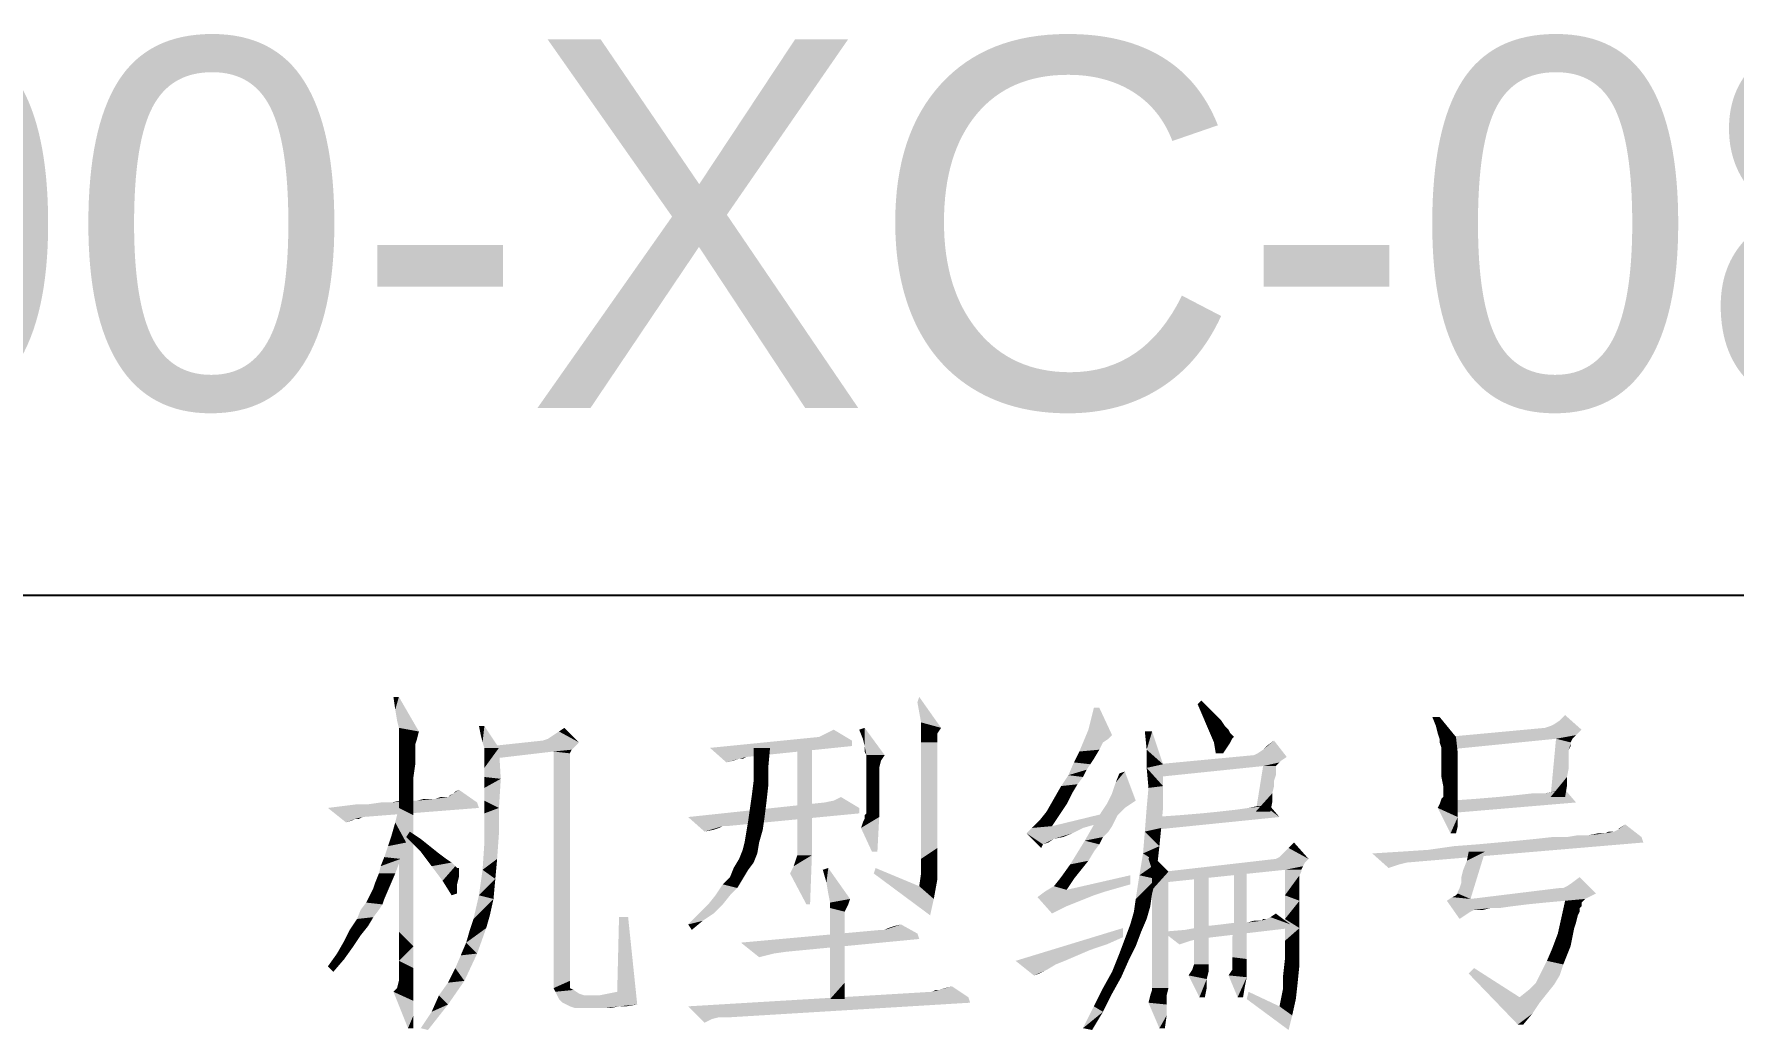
# Model space of a CAD drawing. Header units: millimetres. Extents: x 336 to 634, y 189 to 399.
# Drawn here: x 604.75 to 618.58, y 218.64 to 226.74 of the extents above; entities that cross this region are included whole.
import ezdxf

# ---------------------------------------------------------------- set-up
doc = ezdxf.new("R2010")
doc.units = ezdxf.units.MM

msp = doc.modelspace()

# ---------------------------------------------------------------- linework, layer by layer
at = {"color": 7, "linetype": 'Continuous'}
msp.add_line((448.54993, 222.17685), (628.54993, 222.17685), dxfattribs=at)
for points in [[(607.71721, 221.3485), (607.68758, 221.2448), (607.67277, 221.3485)], [(607.7024, 221.15591), (607.68758, 221.2448), (607.71721, 221.3485)], [(607.71721, 221.09665), (607.7024, 221.15591), (607.71721, 221.3485)], [(607.71721, 221.09665), (607.71721, 221.3485), (607.88017, 221.06702)], [(611.96906, 221.14109), (611.93943, 221.30406), (611.95425, 221.3485)], [(611.96906, 221.14109), (611.95425, 221.3485), (612.13203, 221.09665)], [(613.42091, 221.25961), (613.33203, 221.08183), (613.37647, 221.25961)], [(613.33203, 221.08183), (613.42091, 221.25961), (613.52462, 221.03739)], [(614.22091, 221.28924), (614.25054, 221.31887), (614.3098, 221.25961)], [(614.3098, 221.25961), (614.26536, 221.18554), (614.22091, 221.28924)], [(614.3098, 221.25961), (614.36906, 221.20035), (614.26536, 221.18554)], [(607.88017, 221.06702), (607.71721, 221.0522), (607.71721, 221.09665)], [(608.41351, 221.11146), (608.38388, 221.03739), (608.36906, 221.11146)], [(608.39869, 220.97813), (608.38388, 221.03739), (608.41351, 221.11146)], [(608.41351, 220.93368), (608.39869, 220.97813), (608.41351, 221.11146)], [(608.41351, 220.93368), (608.41351, 221.11146), (608.53203, 220.93368)], [(609.02091, 221.06702), (609.06536, 221.09665), (609.18388, 220.97813)], [(611.13943, 221.02257), (611.19869, 221.0522), (611.25795, 221.08183)], [(611.13943, 221.02257), (611.25795, 221.08183), (611.4061, 220.99295)], [(611.49499, 221.00776), (611.46536, 221.08183), (611.5098, 221.09665)], [(611.5098, 220.9485), (611.49499, 221.00776), (611.5098, 221.09665)], [(611.52462, 220.87443), (611.5098, 220.9485), (611.5098, 221.09665)], [(611.52462, 220.87443), (611.5098, 221.09665), (611.67277, 220.87443)], [(612.13203, 221.09665), (611.96906, 220.97813), (611.96906, 221.14109)], [(612.13203, 221.09665), (612.1024, 221.0522), (611.96906, 220.97813)], [(613.52462, 221.03739), (613.25795, 220.90406), (613.33203, 221.08183)], [(614.26536, 221.18554), (614.36906, 221.20035), (614.41351, 221.15591)], [(614.41351, 221.15591), (614.3098, 221.08183), (614.26536, 221.18554)], [(614.41351, 221.15591), (614.44314, 221.11146), (614.3098, 221.08183)], [(614.3098, 221.08183), (614.44314, 221.11146), (614.47277, 221.08183)], [(614.47277, 221.08183), (614.35425, 220.97813), (614.3098, 221.08183)], [(614.47277, 221.08183), (614.48758, 221.0522), (614.35425, 220.97813)], [(616.19128, 221.18554), (616.16165, 221.11146), (616.13203, 221.18554)], [(616.17647, 221.0522), (616.16165, 221.11146), (616.19128, 221.18554)], [(616.17647, 221.0522), (616.19128, 221.18554), (616.32462, 221.02258)], [(617.34684, 221.08183), (616.25054, 221.02258), (617.05054, 221.09665)], [(617.34684, 221.08183), (617.3024, 221.03739), (616.25054, 221.02258)], [(617.34684, 221.08183), (617.05054, 221.09665), (617.09499, 221.11146)], [(617.34684, 221.08183), (617.09499, 221.11146), (617.12462, 221.12628)], [(617.34684, 221.08183), (617.12462, 221.12628), (617.16906, 221.15591)], [(617.16906, 221.15591), (617.21351, 221.20035), (617.34684, 221.08183)], [(607.71721, 221.02257), (607.71721, 221.0522), (607.88017, 221.06702)], [(607.71721, 221.02257), (607.88017, 221.06702), (607.86536, 221.00776)], [(607.86536, 221.00776), (607.71721, 220.96331), (607.71721, 221.02257)], [(607.71721, 220.96331), (607.86536, 221.00776), (607.85054, 220.96331)], [(607.85054, 220.96331), (607.85054, 220.9485), (607.71721, 220.87443)], [(607.85054, 220.96331), (607.71721, 220.87443), (607.71721, 220.96331)], [(607.85054, 220.9485), (607.85054, 220.88924), (607.71721, 220.87443)], [(609.18388, 220.97813), (608.47277, 220.9485), (608.88758, 220.99295)], [(608.47277, 220.9485), (609.18388, 220.97813), (609.15425, 220.9485)], [(609.15425, 220.9485), (608.97647, 220.90406), (608.47277, 220.8448)], [(609.15425, 220.9485), (608.47277, 220.8448), (608.47277, 220.9485)], [(609.18388, 220.97813), (608.88758, 220.99295), (608.93203, 221.00776)], [(609.18388, 220.97813), (608.93203, 221.00776), (608.97647, 221.03739)], [(609.18388, 220.97813), (608.97647, 221.03739), (609.02091, 221.06702)], [(609.15425, 220.9485), (609.12462, 220.91887), (608.97647, 220.90406)], [(611.4061, 220.99295), (610.25054, 220.93369), (611.13943, 221.02257)], [(611.4061, 220.99295), (611.4061, 220.9485), (610.25054, 220.93369)], [(610.25054, 220.93369), (611.4061, 220.9485), (610.54684, 220.85961)], [(611.08017, 220.96331), (610.96165, 220.77072), (610.96165, 220.96331)], [(610.96165, 220.60776), (610.96165, 220.77072), (611.08017, 220.96331)], [(610.96165, 220.45961), (610.96165, 220.60776), (611.08017, 220.96331)], [(610.96165, 220.34109), (610.96165, 220.45961), (611.08017, 220.96331)], [(610.96165, 220.23739), (610.96165, 220.34109), (611.08017, 220.96331)], [(610.96165, 220.16331), (610.96165, 220.23739), (611.08017, 220.96331)], [(610.96165, 220.11887), (610.96165, 220.16331), (611.08017, 220.96331)], [(610.96165, 220.08924), (610.96165, 220.11887), (611.08017, 220.96331)], [(610.96165, 220.05961), (610.96165, 220.08924), (611.08017, 220.96331)], [(610.96165, 220.05961), (611.08017, 220.96331), (611.08017, 220.05961)], [(611.52462, 220.87443), (611.5098, 220.90406), (611.5098, 220.9485)], [(612.1024, 221.0522), (612.1024, 220.99295), (611.96906, 220.97813)], [(611.96906, 220.97813), (612.1024, 220.99295), (612.1024, 220.97813)], [(612.1024, 220.97813), (612.1024, 220.96331), (611.96906, 220.02998)], [(612.1024, 220.97813), (611.96906, 220.02998), (611.96906, 220.97813)], [(612.1024, 220.96331), (612.1024, 220.93369), (611.96906, 220.02998)], [(613.52462, 221.03739), (613.49499, 221.00776), (613.25795, 220.90406)], [(613.49499, 221.00776), (613.45054, 220.97813), (613.25795, 220.90406)], [(613.45054, 220.97813), (613.42091, 220.91887), (613.25795, 220.90406)], [(613.85054, 221.06702), (613.8061, 220.91887), (613.79128, 221.06702)], [(613.8061, 220.91887), (613.85054, 221.06702), (613.93943, 220.80035)], [(614.48758, 221.0522), (614.5024, 221.03739), (614.35425, 220.97813)], [(614.5024, 221.03739), (614.51721, 221.02257), (614.35425, 220.97813)], [(614.51721, 221.02257), (614.5024, 221.00776), (614.35425, 220.97813)], [(614.35425, 220.97813), (614.5024, 221.00776), (614.48758, 220.97813)], [(614.48758, 220.97813), (614.36906, 220.88924), (614.35425, 220.97813)], [(614.48758, 220.97813), (614.45795, 220.93369), (614.36906, 220.88924)], [(614.75425, 220.91887), (614.78388, 220.9485), (614.84314, 220.99295)], [(614.75425, 220.91887), (614.84314, 220.99295), (614.94684, 220.85961)], [(616.32462, 221.02258), (616.19128, 221.00776), (616.17647, 221.0522)], [(616.19128, 220.99295), (616.19128, 221.00776), (616.32462, 221.02258)], [(616.19128, 220.97813), (616.19128, 220.99295), (616.32462, 221.02258)], [(616.2061, 220.93369), (616.19128, 220.97813), (616.32462, 221.02258)], [(616.2061, 220.93369), (616.32462, 221.02258), (616.33943, 220.88924)], [(617.13943, 221.00776), (616.25054, 221.02258), (617.3024, 221.03739)], [(617.13943, 221.00776), (616.25054, 220.91887), (616.25054, 221.02258)], [(617.25795, 220.97813), (617.09499, 220.53369), (617.13943, 221.00776)], [(617.25795, 220.97813), (617.25795, 220.96332), (617.09499, 220.53369)], [(617.25795, 220.96332), (617.24314, 220.91887), (617.09499, 220.53369)], [(617.13943, 221.00776), (617.3024, 221.03739), (617.27277, 221.00776)], [(617.13943, 221.00776), (617.27277, 221.00776), (617.25795, 220.97813)], [(617.25795, 220.96332), (617.25795, 220.9485), (617.24314, 220.91887)], [(607.71721, 220.87443), (607.85054, 220.88924), (607.85054, 220.80035)], [(607.85054, 220.80035), (607.71721, 220.75591), (607.71721, 220.87443)], [(608.53203, 220.93368), (608.41351, 220.90406), (608.41351, 220.93368)], [(608.41351, 220.88924), (608.41351, 220.90406), (608.53203, 220.93368)], [(608.41351, 220.85961), (608.41351, 220.88924), (608.53203, 220.93368)], [(608.41351, 220.81517), (608.41351, 220.85961), (608.53203, 220.93368)], [(608.41351, 220.77072), (608.41351, 220.81517), (608.53203, 220.93368)], [(608.41351, 220.69665), (608.41351, 220.77072), (608.53203, 220.93368)], [(608.41351, 220.69665), (608.53203, 220.93368), (608.54684, 220.68183)], [(608.97647, 220.90406), (609.12462, 220.91887), (609.1098, 220.88924)], [(609.1098, 220.88924), (608.97647, 218.97813), (608.97647, 220.90406)], [(609.1098, 220.88924), (609.1098, 220.87443), (608.97647, 218.97813)], [(609.1098, 220.87443), (609.1098, 220.85961), (608.97647, 218.97813)], [(609.1098, 220.85961), (609.1098, 220.82998), (608.97647, 218.97813)], [(609.1098, 220.82998), (609.1098, 220.80035), (608.97647, 218.97813)], [(610.25054, 220.93369), (610.54684, 220.85961), (610.48758, 220.8448)], [(610.48758, 220.8448), (610.38388, 220.81517), (610.25054, 220.93369)], [(610.48758, 220.8448), (610.44314, 220.82998), (610.38388, 220.81517)], [(610.48758, 220.8448), (610.54684, 220.85961), (610.51721, 220.8448)], [(610.73943, 220.93369), (610.6061, 220.78554), (610.6061, 220.93369)], [(610.6061, 220.78554), (610.73943, 220.93369), (610.72462, 220.77072)], [(611.67277, 220.87443), (611.52462, 220.8448), (611.52462, 220.87443)], [(611.52462, 220.8448), (611.67277, 220.87443), (611.64314, 220.82998)], [(611.64314, 220.82998), (611.52462, 220.80035), (611.52462, 220.8448)], [(611.52462, 220.80035), (611.64314, 220.82998), (611.62832, 220.77072)], [(612.1024, 220.93369), (612.1024, 220.88924), (611.96906, 220.02998)], [(612.1024, 220.88924), (612.1024, 220.85961), (611.96906, 220.02998)], [(612.1024, 220.85961), (612.1024, 220.80035), (611.96906, 220.02998)], [(613.34684, 220.80035), (613.16906, 220.71146), (613.21351, 220.81517)], [(613.37647, 220.8448), (613.21351, 220.81517), (613.25795, 220.90406)], [(613.21351, 220.81517), (613.37647, 220.8448), (613.34684, 220.80035)], [(613.25795, 220.90406), (613.42091, 220.91887), (613.37647, 220.8448)], [(613.93943, 220.80035), (613.8061, 220.77072), (613.8061, 220.91887)], [(614.94684, 220.85961), (613.89499, 220.80035), (614.68017, 220.87443)], [(614.94684, 220.85961), (614.9024, 220.82998), (613.89499, 220.80035)], [(614.9024, 220.82998), (614.88758, 220.81517), (613.89499, 220.80035)], [(614.75425, 220.78554), (613.89499, 220.80035), (614.88758, 220.81517)], [(614.36906, 220.88924), (614.45795, 220.93369), (614.42832, 220.88924)], [(614.94684, 220.85961), (614.68017, 220.87443), (614.7098, 220.88924)], [(614.94684, 220.85961), (614.7098, 220.88924), (614.75425, 220.91887)], [(614.75425, 220.78554), (614.88758, 220.81517), (614.85795, 220.78554)], [(616.33943, 220.88924), (616.2061, 220.85961), (616.2061, 220.93369)], [(616.2061, 220.77072), (616.2061, 220.85961), (616.33943, 220.88924)], [(616.2061, 220.77072), (616.33943, 220.88924), (616.33943, 220.77072)], [(617.24314, 220.91887), (617.24314, 220.87443), (617.09499, 220.53369)], [(617.24314, 220.87443), (617.24314, 220.82998), (617.09499, 220.53369)], [(617.24314, 220.82998), (617.24314, 220.77072), (617.09499, 220.53369)], [(607.71721, 220.75591), (607.85054, 220.80035), (607.83573, 220.69665)], [(607.83573, 220.69665), (607.71721, 220.60776), (607.71721, 220.75591)], [(607.71721, 220.60776), (607.83573, 220.69665), (607.83573, 220.5485)], [(608.54684, 220.68183), (608.41351, 220.60776), (608.41351, 220.69665)], [(608.41351, 220.50406), (608.41351, 220.60776), (608.54684, 220.68183)], [(608.41351, 220.50406), (608.54684, 220.68183), (608.53203, 220.4448)], [(609.1098, 220.80035), (609.1098, 220.74109), (608.97647, 218.97813)], [(609.1098, 220.74109), (609.1098, 220.68183), (608.97647, 218.97813)], [(609.1098, 220.68183), (609.1098, 220.59294), (608.97647, 218.97813)], [(610.72462, 220.62257), (610.59128, 220.5485), (610.6061, 220.66702)], [(610.72462, 220.77072), (610.6061, 220.66702), (610.6061, 220.78554)], [(610.6061, 220.66702), (610.72462, 220.77072), (610.72462, 220.62257)], [(611.62832, 220.77072), (611.52462, 220.72628), (611.52462, 220.80035)], [(611.62832, 220.77072), (611.62832, 220.75591), (611.52462, 220.72628)], [(611.62832, 220.75591), (611.62832, 220.74109), (611.52462, 220.72628)], [(611.52462, 220.72628), (611.62832, 220.74109), (611.62832, 220.69665)], [(611.62832, 220.69665), (611.52462, 220.63739), (611.52462, 220.72628)], [(611.62832, 220.69665), (611.62832, 220.6522), (611.52462, 220.63739)], [(612.1024, 220.80035), (612.1024, 220.74109), (611.96906, 220.02998)], [(612.1024, 220.74109), (612.1024, 220.68183), (611.96906, 220.02998)], [(612.1024, 220.68183), (612.1024, 220.60776), (611.96906, 220.02998)], [(613.28758, 220.69665), (613.1098, 220.62258), (613.16906, 220.71146)], [(613.28758, 220.69665), (613.24314, 220.63739), (613.1098, 220.62258)], [(613.34684, 220.80035), (613.31721, 220.75591), (613.16906, 220.71146)], [(613.16906, 220.71146), (613.31721, 220.75591), (613.28758, 220.69665)], [(613.52462, 220.56332), (613.55425, 220.6522), (613.62832, 220.74109)], [(613.52462, 220.56332), (613.62832, 220.74109), (613.71721, 220.50406)], [(613.55425, 220.6522), (613.58388, 220.72628), (613.62832, 220.74109)], [(613.8061, 220.77072), (613.93943, 220.80035), (613.93943, 220.62258)], [(613.93943, 220.62258), (613.82091, 220.60776), (613.8061, 220.77072)], [(614.75425, 220.78554), (613.89499, 220.69665), (613.89499, 220.80035)], [(614.85795, 220.78554), (614.85795, 220.77072), (614.69499, 220.41517)], [(614.85795, 220.78554), (614.69499, 220.41517), (614.75425, 220.78554)], [(614.85795, 220.77072), (614.85795, 220.75591), (614.69499, 220.41517)], [(614.85795, 220.75591), (614.85795, 220.74109), (614.69499, 220.41517)], [(614.85795, 220.74109), (614.85795, 220.71146), (614.69499, 220.41517)], [(614.85795, 220.71146), (614.84314, 220.66702), (614.69499, 220.41517)], [(614.84314, 220.66702), (614.84314, 220.62258), (614.69499, 220.41517)], [(616.33943, 220.77072), (616.2061, 220.69665), (616.2061, 220.77072)], [(616.2061, 220.69665), (616.33943, 220.77072), (616.33943, 220.6522)], [(616.33943, 220.6522), (616.22091, 220.62257), (616.2061, 220.69665)], [(617.24314, 220.77072), (617.22832, 220.69665), (617.09499, 220.53369)], [(617.22832, 220.69665), (617.22832, 220.62257), (617.09499, 220.53369)], [(607.83573, 220.5485), (607.71721, 220.4448), (607.71721, 220.60776)], [(607.71721, 220.4448), (607.83573, 220.5485), (607.83573, 220.38554)], [(608.1024, 220.53368), (608.11721, 220.53368), (608.01351, 220.51887)], [(608.08758, 220.53368), (608.1024, 220.53368), (608.01351, 220.51887)], [(608.08758, 220.53368), (608.01351, 220.51887), (608.05795, 220.53368)], [(608.35425, 220.48924), (608.01351, 220.51887), (608.11721, 220.53368)], [(608.11721, 220.53368), (608.16165, 220.56332), (608.2061, 220.59294)], [(608.11721, 220.53368), (608.2061, 220.59294), (608.35425, 220.48924)], [(608.11721, 220.53368), (608.13203, 220.5485), (608.16165, 220.56332)], [(608.16165, 220.56332), (608.17647, 220.57813), (608.2061, 220.59294)], [(609.1098, 220.59294), (609.1098, 220.50406), (608.97647, 218.97813)], [(610.7098, 220.48924), (610.57647, 220.4448), (610.59128, 220.5485)], [(610.59128, 220.5485), (610.72462, 220.62257), (610.7098, 220.48924)], [(611.25795, 220.50406), (611.31721, 220.53369), (611.46536, 220.4448)], [(611.52462, 220.63739), (611.62832, 220.6522), (611.62832, 220.59295)], [(611.62832, 220.59295), (611.52462, 220.5485), (611.52462, 220.63739)], [(611.52462, 220.5485), (611.62832, 220.59295), (611.62832, 220.53369)], [(611.62832, 220.53369), (611.52462, 220.47443), (611.52462, 220.5485)], [(611.52462, 220.47443), (611.62832, 220.53369), (611.62832, 220.4448)], [(612.1024, 220.60776), (612.1024, 220.51887), (611.96906, 220.02998)], [(613.19869, 220.56332), (613.05054, 220.51887), (613.1098, 220.62258)], [(613.05054, 220.51887), (613.19869, 220.56332), (613.15425, 220.47443)], [(613.1098, 220.62258), (613.24314, 220.63739), (613.19869, 220.56332)], [(613.71721, 220.50406), (613.48017, 220.47443), (613.52462, 220.56332)], [(613.8061, 220.4448), (613.82091, 220.60776), (613.93943, 220.62258)], [(613.8061, 220.4448), (613.93943, 220.62258), (613.93943, 220.4448)], [(614.84314, 220.62258), (614.82832, 220.56332), (614.69499, 220.41517)], [(614.82832, 220.56332), (614.82832, 220.48924), (614.69499, 220.41517)], [(616.19128, 220.47443), (616.2061, 220.51887), (616.33943, 220.5485)], [(616.19128, 220.47443), (616.33943, 220.5485), (616.33943, 220.45961)], [(616.2061, 220.51887), (616.22091, 220.53369), (616.33943, 220.5485)], [(616.22091, 220.57813), (616.22091, 220.62257), (616.33943, 220.6522)], [(616.22091, 220.5485), (616.22091, 220.57813), (616.33943, 220.6522)], [(616.22091, 220.5485), (616.33943, 220.6522), (616.33943, 220.5485)], [(616.33943, 220.5485), (616.22091, 220.53369), (616.22091, 220.5485)], [(616.48758, 220.51887), (616.66536, 220.53369), (617.05054, 220.56332)], [(617.3024, 220.48924), (616.48758, 220.51887), (617.05054, 220.56332)], [(616.66536, 220.53369), (616.81351, 220.5485), (617.05054, 220.56332)], [(617.05054, 220.56332), (616.81351, 220.5485), (616.94684, 220.56332)], [(617.05054, 220.56332), (617.12462, 220.57813), (617.21351, 220.59294)], [(617.05054, 220.56332), (617.21351, 220.59294), (617.3024, 220.48924)], [(617.09499, 220.53369), (617.22832, 220.62257), (617.21351, 220.53369)], [(617.21351, 220.59294), (617.12462, 220.57813), (617.18388, 220.59294)], [(607.13943, 220.4448), (607.25795, 220.45961), (608.35425, 220.48924)], [(607.13943, 220.4448), (608.35425, 220.48924), (608.36906, 220.4448)], [(607.13943, 220.4448), (608.36906, 220.4448), (607.42091, 220.37072)], [(607.13943, 220.4448), (607.42091, 220.37072), (607.36165, 220.35591)], [(607.36165, 220.35591), (607.28758, 220.32628), (607.13943, 220.4448)], [(607.25795, 220.45961), (607.46536, 220.47443), (608.35425, 220.48924)], [(607.46536, 220.47443), (607.25795, 220.45961), (607.37647, 220.47443)], [(607.65795, 220.48924), (608.35425, 220.48924), (607.46536, 220.47443)], [(607.65795, 220.48924), (607.46536, 220.47443), (607.56906, 220.48924)], [(607.8061, 220.50406), (607.86536, 220.50406), (607.65795, 220.48924)], [(607.8061, 220.50406), (607.65795, 220.48924), (607.73203, 220.50406)], [(608.35425, 220.48924), (607.65795, 220.48924), (607.86536, 220.50406)], [(607.68758, 220.32628), (607.71721, 220.4448), (607.77647, 220.16331)], [(607.83573, 220.38554), (607.71721, 220.2522), (607.71721, 220.4448)], [(607.98388, 220.51887), (608.01351, 220.51887), (607.86536, 220.50406)], [(607.98388, 220.51887), (607.86536, 220.50406), (607.92462, 220.51887)], [(608.35425, 220.48924), (607.86536, 220.50406), (608.01351, 220.51887)], [(608.53203, 220.4448), (608.41351, 220.40035), (608.41351, 220.50406)], [(608.41351, 220.40035), (608.53203, 220.4448), (608.53203, 220.23739)], [(608.53203, 220.23739), (608.41351, 220.16331), (608.41351, 220.40035)], [(609.1098, 220.50406), (609.1098, 220.40035), (608.97647, 218.97813)], [(609.1098, 220.40035), (609.1098, 220.28183), (608.97647, 218.97813)], [(611.46536, 220.4448), (610.07277, 220.37072), (611.18388, 220.48924)], [(611.46536, 220.4448), (611.46536, 220.40035), (610.07277, 220.37072)], [(610.35425, 220.29665), (610.07277, 220.37072), (611.46536, 220.40035)], [(610.35425, 220.29665), (611.46536, 220.40035), (610.38388, 220.29665)], [(610.69499, 220.37072), (610.56165, 220.34109), (610.57647, 220.4448)], [(610.57647, 220.4448), (610.7098, 220.48924), (610.69499, 220.37072)], [(611.46536, 220.4448), (611.18388, 220.48924), (611.25795, 220.50406)], [(611.5098, 220.38554), (611.52462, 220.40035), (611.62832, 220.4448)], [(611.5098, 220.38554), (611.62832, 220.4448), (611.62832, 220.37072)], [(611.62832, 220.4448), (611.52462, 220.42998), (611.52462, 220.47443)], [(611.52462, 220.40035), (611.52462, 220.42998), (611.62832, 220.4448)], [(612.1024, 220.51887), (612.1024, 220.42998), (611.96906, 220.02998)], [(612.1024, 220.42998), (612.1024, 220.32628), (611.96906, 220.02998)], [(613.09499, 220.38554), (612.93203, 220.34109), (612.99128, 220.41517)], [(613.15425, 220.47443), (612.99128, 220.41517), (613.05054, 220.51887)], [(612.99128, 220.41517), (613.15425, 220.47443), (613.09499, 220.38554)], [(613.5098, 220.35591), (613.03573, 220.29665), (613.52462, 220.41517)], [(613.67277, 220.47443), (613.62832, 220.4448), (613.42091, 220.38554)], [(613.67277, 220.47443), (613.42091, 220.38554), (613.48017, 220.47443)], [(613.42091, 220.38554), (613.62832, 220.4448), (613.56906, 220.38554)], [(613.48017, 220.47443), (613.71721, 220.50406), (613.67277, 220.47443)], [(613.93943, 220.4448), (613.92462, 220.28183), (613.79128, 220.2522)], [(613.93943, 220.4448), (613.79128, 220.2522), (613.8061, 220.4448)], [(614.88758, 220.37072), (614.07277, 220.38554), (614.25054, 220.40035)], [(614.88758, 220.37072), (614.25054, 220.40035), (614.39869, 220.41517)], [(614.88758, 220.37072), (614.39869, 220.41517), (614.53203, 220.42998)], [(614.53203, 220.42998), (614.63573, 220.4448), (614.76906, 220.45961)], [(614.88758, 220.37072), (614.53203, 220.42998), (614.76906, 220.45961)], [(614.76906, 220.45961), (614.63573, 220.4448), (614.7098, 220.45961)], [(614.69499, 220.41517), (614.82832, 220.48924), (614.81351, 220.41517)], [(614.76906, 220.45961), (614.79869, 220.47443), (614.88758, 220.37072)], [(616.33943, 220.45961), (616.17647, 220.4448), (616.19128, 220.47443)], [(616.17647, 220.4448), (616.33943, 220.45961), (616.33943, 220.37072)], [(616.33943, 220.37072), (616.28017, 220.23739), (616.17647, 220.4448)], [(617.3024, 220.48924), (616.25054, 220.40035), (616.28017, 220.50406)], [(617.3024, 220.48924), (616.28017, 220.50406), (616.48758, 220.51887)], [(607.36165, 220.35591), (607.33203, 220.34109), (607.28758, 220.32628)], [(607.36165, 220.35591), (607.42091, 220.37072), (607.39128, 220.35591)], [(607.77647, 220.16331), (607.65795, 220.22257), (607.68758, 220.32628)], [(607.71721, 220.2522), (607.83573, 220.38554), (607.83573, 220.17813)], [(607.83573, 220.17813), (607.71721, 220.02998), (607.71721, 220.2522)], [(607.77647, 220.20776), (607.8061, 220.2522), (607.89499, 220.19295)], [(609.1098, 220.28183), (609.1098, 220.13369), (608.97647, 218.97813)], [(610.35425, 220.29665), (610.2061, 220.2522), (610.07277, 220.37072)], [(610.35425, 220.29665), (610.32462, 220.28183), (610.2061, 220.2522)], [(610.32462, 220.28183), (610.28017, 220.26702), (610.2061, 220.2522)], [(610.53203, 220.16331), (610.54684, 220.2522), (610.68017, 220.26702)], [(610.53203, 220.16331), (610.68017, 220.26702), (610.65054, 220.16331)], [(610.68017, 220.26702), (610.54684, 220.2522), (610.56165, 220.34109)], [(610.56165, 220.34109), (610.69499, 220.37072), (610.68017, 220.26702)], [(611.48017, 220.28183), (611.49499, 220.32628), (611.62832, 220.37072)], [(611.56906, 220.08924), (611.48017, 220.28183), (611.62832, 220.37072)], [(611.49499, 220.32628), (611.5098, 220.35591), (611.62832, 220.37072)], [(611.62832, 220.37072), (611.5098, 220.35591), (611.5098, 220.38554)], [(611.56906, 220.08924), (611.62832, 220.37072), (611.61351, 220.08924)], [(612.1024, 220.32628), (612.1024, 220.22257), (611.96906, 220.02998)], [(613.28758, 220.28183), (612.82832, 220.23739), (612.87277, 220.28183)], [(612.82832, 220.23739), (613.28758, 220.28183), (613.19869, 220.23739)], [(613.03573, 220.29665), (612.87277, 220.28183), (612.93203, 220.34109)], [(612.87277, 220.28183), (613.03573, 220.29665), (613.39128, 220.31146)], [(612.87277, 220.28183), (613.39128, 220.31146), (613.28758, 220.28183)], [(612.93203, 220.34109), (613.09499, 220.38554), (613.03573, 220.29665)], [(613.5098, 220.35591), (613.39128, 220.31146), (613.03573, 220.29665)], [(613.56906, 220.38554), (613.52462, 220.29665), (613.3024, 220.17813)], [(613.56906, 220.38554), (613.3024, 220.17813), (613.42091, 220.38554)], [(613.52462, 220.29665), (613.49499, 220.2522), (613.3024, 220.17813)], [(613.49499, 220.2522), (613.45054, 220.20776), (613.3024, 220.17813)], [(613.9098, 220.13369), (613.77647, 220.07443), (613.79128, 220.2522)], [(613.79128, 220.2522), (613.92462, 220.28183), (613.9098, 220.13369)], [(614.88758, 220.37072), (613.86536, 220.37072), (614.07277, 220.38554)], [(614.88758, 220.37072), (613.86536, 220.26702), (613.86536, 220.37072)], [(616.33943, 220.37072), (616.33943, 220.29665), (616.28017, 220.23739)], [(616.28017, 220.23739), (616.33943, 220.29665), (616.32462, 220.23739)], [(617.59869, 220.2522), (617.61351, 220.2522), (617.53943, 220.23739)], [(617.59869, 220.2522), (617.53943, 220.23739), (617.56906, 220.2522)], [(617.83573, 220.20776), (617.53943, 220.23739), (617.61351, 220.2522)], [(617.83573, 220.20776), (617.61351, 220.2522), (617.64314, 220.26702)], [(617.64314, 220.26702), (617.65795, 220.28183), (617.7024, 220.31146)], [(617.64314, 220.26702), (617.7024, 220.31146), (617.83573, 220.20776)], [(607.59869, 220.0448), (607.62832, 220.13369), (607.77647, 220.16331)], [(607.59869, 220.0448), (607.77647, 220.16331), (607.73203, 220.02998)], [(607.77647, 220.16331), (607.62832, 220.13369), (607.65795, 220.22257)], [(607.71721, 220.02998), (607.83573, 220.17813), (607.83573, 219.95591)], [(607.89499, 220.19295), (607.89499, 220.08924), (607.77647, 220.20776)], [(607.89499, 220.19295), (607.96906, 220.13369), (607.89499, 220.08924)], [(607.89499, 220.08924), (607.96906, 220.13369), (608.04314, 220.07443)], [(608.51721, 220.02998), (608.39869, 219.94109), (608.41351, 220.16331)], [(608.41351, 220.16331), (608.53203, 220.23739), (608.51721, 220.02998)], [(609.1098, 220.13369), (609.1098, 219.98554), (608.97647, 218.97813)], [(610.65054, 220.16331), (610.51721, 220.10406), (610.53203, 220.16331)], [(610.51721, 220.10406), (610.65054, 220.16331), (610.63573, 220.07443)], [(612.1024, 220.22257), (612.1024, 220.11887), (611.96906, 220.02998)], [(611.96906, 220.02998), (612.1024, 220.11887), (612.1024, 219.98554)], [(612.82832, 220.23739), (613.19869, 220.23739), (613.05054, 220.19295)], [(612.82832, 220.23739), (613.05054, 220.19295), (612.96165, 220.1485)], [(612.96165, 220.1485), (612.94684, 220.11887), (612.82832, 220.23739)], [(613.05054, 220.19295), (613.0061, 220.16332), (612.96165, 220.1485)], [(613.19869, 220.23739), (613.12462, 220.20776), (613.05054, 220.19295)], [(613.42091, 220.1485), (613.18388, 219.98554), (613.3024, 220.17813)], [(613.42091, 220.1485), (613.37647, 220.08924), (613.18388, 219.98554)], [(613.3024, 220.17813), (613.45054, 220.20776), (613.42091, 220.1485)], [(613.77647, 220.07443), (613.9098, 220.13369), (613.89499, 220.00035)], [(614.88758, 220.0448), (614.91721, 220.07443), (614.96165, 220.11887)], [(615.12462, 220.02998), (614.88758, 220.0448), (614.96165, 220.11887)], [(614.96165, 220.11887), (615.0061, 220.16332), (615.12462, 220.02998)], [(615.64314, 220.07443), (615.88017, 220.08924), (617.85054, 220.16332)], [(615.64314, 220.07443), (617.85054, 220.16332), (615.92462, 220.00035)], [(615.88017, 220.08924), (616.1024, 220.10406), (617.85054, 220.16332)], [(616.1024, 220.10406), (616.3098, 220.13369), (617.85054, 220.16332)], [(616.3098, 220.13369), (616.5024, 220.1485), (617.85054, 220.16332)], [(617.85054, 220.16332), (616.5024, 220.1485), (616.66536, 220.16332)], [(616.66536, 220.16332), (616.82832, 220.17813), (617.83573, 220.20776)], [(616.66536, 220.16332), (617.83573, 220.20776), (617.85054, 220.16332)], [(616.82832, 220.17813), (616.97647, 220.19295), (617.83573, 220.20776)], [(617.22832, 220.20776), (617.83573, 220.20776), (616.97647, 220.19295)], [(617.22832, 220.20776), (616.97647, 220.19295), (617.1098, 220.20776)], [(617.4061, 220.22258), (617.22832, 220.20776), (617.31721, 220.22258)], [(617.83573, 220.20776), (617.22832, 220.20776), (617.4061, 220.22258)], [(617.53943, 220.23739), (617.4061, 220.22258), (617.48017, 220.23739)], [(617.83573, 220.20776), (617.4061, 220.22258), (617.53943, 220.23739)], [(607.55425, 219.91146), (607.56906, 219.97072), (607.73203, 220.02998)], [(607.55425, 219.91146), (607.73203, 220.02998), (607.68758, 219.91146)], [(607.73203, 220.02998), (607.56906, 219.97072), (607.59869, 220.0448)], [(607.83573, 219.95591), (607.71721, 219.80776), (607.71721, 220.02998)], [(608.04314, 220.07443), (607.98388, 219.97072), (607.89499, 220.08924)], [(608.04314, 220.07443), (608.1024, 220.02998), (607.98388, 219.97072)], [(608.1024, 220.02998), (608.14684, 220.00035), (607.98388, 219.97072)], [(607.98388, 219.97072), (608.14684, 220.00035), (608.17647, 219.97072)], [(608.39869, 219.94109), (608.51721, 220.02998), (608.5024, 219.86702)], [(609.1098, 219.98554), (609.1098, 219.82257), (608.97647, 218.97813)], [(610.6061, 220.00035), (610.44314, 219.95591), (610.48758, 220.02998)], [(610.44314, 219.95591), (610.6061, 220.00035), (610.56165, 219.94109)], [(610.63573, 220.07443), (610.48758, 220.02998), (610.51721, 220.10406)], [(610.48758, 220.02998), (610.63573, 220.07443), (610.6061, 220.00035)], [(610.9024, 219.91146), (610.93203, 219.97072), (611.08017, 220.05961)], [(611.03573, 219.65961), (610.9024, 219.91146), (611.08017, 220.05961)], [(610.93203, 219.97072), (610.94684, 220.01517), (611.08017, 220.05961)], [(611.08017, 220.05961), (610.94684, 220.01517), (610.96165, 220.05961)], [(611.03573, 219.65961), (611.08017, 220.05961), (611.06536, 219.65961)], [(612.1024, 219.98554), (611.96906, 219.91146), (611.96906, 220.02998)], [(611.96906, 219.91146), (612.1024, 219.98554), (612.1024, 219.86702)], [(613.27277, 219.94109), (613.1098, 219.88183), (613.18388, 219.98554)], [(613.37647, 220.08924), (613.33203, 220.01517), (613.18388, 219.98554)], [(613.18388, 219.98554), (613.33203, 220.01517), (613.27277, 219.94109)], [(613.89499, 220.00035), (613.74684, 219.89665), (613.77647, 220.07443)], [(613.74684, 219.89665), (613.89499, 220.00035), (613.88017, 219.86702)], [(613.85054, 219.94109), (613.82091, 220.02998), (613.83573, 220.07443)], [(613.85054, 219.94109), (613.83573, 220.07443), (613.98388, 219.92628)], [(615.12462, 220.02998), (615.09499, 220.00035), (613.95425, 219.92628)], [(615.12462, 220.02998), (613.95425, 219.92628), (614.85795, 220.02998)], [(615.09499, 220.00035), (615.08017, 219.97072), (613.95425, 219.92628)], [(615.12462, 220.02998), (614.85795, 220.02998), (614.88758, 220.0448)], [(615.64314, 220.07443), (615.92462, 220.00035), (615.86536, 219.98554)], [(615.86536, 219.98554), (615.77647, 219.95591), (615.64314, 220.07443)], [(616.33943, 219.76332), (616.35425, 219.79294), (616.56165, 220.08924)], [(616.33943, 219.7485), (616.33943, 219.76332), (616.56165, 220.08924)], [(616.33943, 219.7485), (616.56165, 220.08924), (616.44314, 219.70406)], [(616.35425, 219.79294), (616.36906, 219.83739), (616.56165, 220.08924)], [(616.36906, 219.88184), (616.38388, 219.94109), (616.56165, 220.08924)], [(616.36906, 219.83739), (616.36906, 219.88184), (616.56165, 220.08924)], [(616.38388, 219.94109), (616.41351, 220.01517), (616.56165, 220.08924)], [(616.56165, 220.08924), (616.41351, 220.01517), (616.42832, 220.08924)], [(607.64314, 219.80776), (607.5098, 219.79295), (607.52462, 219.83739)], [(607.68758, 219.91146), (607.52462, 219.83739), (607.55425, 219.91146)], [(607.52462, 219.83739), (607.68758, 219.91146), (607.64314, 219.80776)], [(607.71721, 219.80776), (607.83573, 219.95591), (607.83573, 219.71887)], [(608.17647, 219.97072), (608.07277, 219.8522), (607.98388, 219.97072)], [(608.17647, 219.97072), (608.19128, 219.95591), (608.07277, 219.8522)], [(608.2061, 219.95591), (608.2061, 219.92628), (608.07277, 219.8522)], [(608.19128, 219.95591), (608.2061, 219.95591), (608.07277, 219.8522)], [(608.2061, 219.92628), (608.2061, 219.88183), (608.07277, 219.8522)], [(608.07277, 219.8522), (608.2061, 219.88183), (608.19128, 219.82257)], [(608.19128, 219.82257), (608.14684, 219.73369), (608.07277, 219.8522)], [(608.5024, 219.86702), (608.36906, 219.73369), (608.39869, 219.94109)], [(608.36906, 219.73369), (608.5024, 219.86702), (608.48758, 219.70406)], [(610.51721, 219.86702), (610.35425, 219.82257), (610.41351, 219.88183)], [(610.35425, 219.82257), (610.51721, 219.86702), (610.47277, 219.79295)], [(610.56165, 219.94109), (610.41351, 219.88183), (610.44314, 219.95591)], [(610.41351, 219.88183), (610.56165, 219.94109), (610.51721, 219.86702)], [(611.19869, 219.83739), (611.16906, 219.94109), (611.21351, 219.95591)], [(611.21351, 219.7485), (611.19869, 219.83739), (611.21351, 219.95591)], [(611.21351, 219.7485), (611.21351, 219.95591), (611.39128, 219.70406)], [(611.58388, 219.91146), (611.59869, 219.95591), (611.95425, 219.80776)], [(611.95425, 219.80776), (612.04314, 219.57072), (611.58388, 219.91146)], [(612.1024, 219.86702), (611.95425, 219.80776), (611.96906, 219.91146)], [(611.95425, 219.80776), (612.1024, 219.86702), (612.07277, 219.70406)], [(613.21351, 219.86702), (613.05054, 219.80776), (613.1098, 219.88183)], [(613.05054, 219.80776), (613.21351, 219.86702), (613.15425, 219.77813)], [(613.1098, 219.88183), (613.27277, 219.94109), (613.21351, 219.86702)], [(613.67277, 219.82257), (613.15425, 219.77813), (613.67277, 219.89665)], [(613.88017, 219.86702), (613.71721, 219.70406), (613.74684, 219.89665)], [(613.88017, 219.86702), (613.85054, 219.7485), (613.71721, 219.70406)], [(613.98388, 219.92628), (613.85054, 219.8522), (613.85054, 219.94109)], [(613.85054, 219.82257), (613.85054, 219.8522), (613.98388, 219.92628)], [(613.85054, 219.77813), (613.85054, 219.82257), (613.98388, 219.92628)], [(613.85054, 219.73369), (613.85054, 219.77813), (613.98388, 219.92628)], [(613.85054, 219.68924), (613.85054, 219.73369), (613.98388, 219.92628)], [(613.85054, 219.61517), (613.85054, 219.68924), (613.98388, 219.92628)], [(613.85054, 219.54109), (613.85054, 219.61517), (613.98388, 219.92628)], [(613.85054, 219.46702), (613.85054, 219.54109), (613.98388, 219.92628)], [(613.85054, 219.36331), (613.85054, 219.46702), (613.98388, 219.92628)], [(613.85054, 219.27443), (613.85054, 219.36331), (613.98388, 219.92628)], [(613.85054, 219.20035), (613.85054, 219.27443), (613.98388, 219.92628)], [(613.85054, 219.12628), (613.85054, 219.20035), (613.98388, 219.92628)], [(613.85054, 219.06702), (613.85054, 219.12628), (613.98388, 219.92628)], [(613.85054, 219.02258), (613.85054, 219.06702), (613.98388, 219.92628)], [(613.85054, 218.97813), (613.85054, 219.02258), (613.98388, 219.92628)], [(613.85054, 218.97813), (613.98388, 219.92628), (613.98388, 218.97813)], [(613.95425, 219.92628), (614.93203, 219.94109), (613.93943, 219.83739)], [(615.08017, 219.97072), (614.93203, 219.94109), (613.95425, 219.92628)], [(614.19128, 219.73369), (614.19128, 219.89665), (614.3098, 219.91146)], [(614.19128, 219.60035), (614.19128, 219.73369), (614.3098, 219.91146)], [(614.19128, 219.48183), (614.19128, 219.60035), (614.3098, 219.91146)], [(614.19128, 219.37813), (614.19128, 219.48183), (614.3098, 219.91146)], [(614.19128, 219.30406), (614.19128, 219.37813), (614.3098, 219.91146)], [(614.19128, 219.2448), (614.19128, 219.30406), (614.3098, 219.91146)], [(614.19128, 219.20035), (614.19128, 219.2448), (614.3098, 219.91146)], [(614.19128, 219.17072), (614.19128, 219.20035), (614.3098, 219.91146)], [(614.19128, 219.17072), (614.3098, 219.91146), (614.3098, 219.17072)], [(614.5024, 219.37813), (614.51721, 219.49665), (614.62091, 219.95591)], [(614.5024, 219.30406), (614.5024, 219.37813), (614.62091, 219.95591)], [(614.5024, 219.22998), (614.5024, 219.30406), (614.62091, 219.95591)], [(614.5024, 219.22998), (614.62091, 219.95591), (614.62091, 219.21517)], [(614.62091, 219.95591), (614.51721, 219.77813), (614.51721, 219.95591)], [(614.51721, 219.62998), (614.51721, 219.77813), (614.62091, 219.95591)], [(614.51721, 219.49665), (614.51721, 219.62998), (614.62091, 219.95591)], [(614.93203, 219.94109), (615.08017, 219.97072), (615.06536, 219.94109)], [(615.06536, 219.94109), (615.06536, 219.92628), (614.93203, 219.73369)], [(615.06536, 219.94109), (614.93203, 219.73369), (614.93203, 219.94109)], [(615.06536, 219.92628), (615.05054, 219.89665), (614.93203, 219.73369)], [(615.05054, 219.89665), (615.05054, 219.8522), (614.93203, 219.73369)], [(615.05054, 219.8522), (615.05054, 219.77813), (614.93203, 219.73369)], [(617.46536, 219.7485), (617.22832, 219.80776), (617.27277, 219.83739)], [(617.27277, 219.83739), (617.33203, 219.88184), (617.46536, 219.7485)], [(607.59869, 219.70406), (607.45054, 219.67443), (607.48017, 219.73369)], [(607.45054, 219.67443), (607.59869, 219.70406), (607.58388, 219.65961)], [(607.48017, 219.73369), (607.5098, 219.79295), (607.64314, 219.80776)], [(607.48017, 219.73369), (607.64314, 219.80776), (607.59869, 219.70406)], [(607.83573, 219.71887), (607.71721, 219.61517), (607.71721, 219.80776)], [(607.71721, 219.61517), (607.83573, 219.71887), (607.83573, 219.51146)], [(608.19128, 219.82257), (608.19128, 219.7485), (608.14684, 219.73369)], [(608.48758, 219.70406), (608.32462, 219.54109), (608.36906, 219.73369)], [(608.48758, 219.70406), (608.45795, 219.57072), (608.32462, 219.54109)], [(609.1098, 219.82257), (609.1098, 219.6448), (608.97647, 218.97813)], [(610.41351, 219.73369), (610.23573, 219.65961), (610.29499, 219.73369)], [(610.23573, 219.65961), (610.41351, 219.73369), (610.35425, 219.65961)], [(610.47277, 219.79295), (610.29499, 219.73369), (610.35425, 219.82257)], [(610.29499, 219.73369), (610.47277, 219.79295), (610.41351, 219.73369)], [(611.39128, 219.70406), (611.22832, 219.67443), (611.21351, 219.7485)], [(611.22832, 219.67443), (611.39128, 219.70406), (611.37647, 219.65961)], [(611.95425, 219.80776), (612.07277, 219.70406), (612.04314, 219.57072)], [(613.46536, 219.76332), (613.37647, 219.73369), (612.91721, 219.71887)], [(613.46536, 219.76332), (612.91721, 219.71887), (612.97647, 219.76332)], [(612.91721, 219.71887), (613.37647, 219.73369), (613.3024, 219.70406)], [(612.91721, 219.71887), (613.3024, 219.70406), (613.22832, 219.67443)], [(612.91721, 219.71887), (613.22832, 219.67443), (613.15425, 219.6448)], [(612.91721, 219.71887), (613.15425, 219.6448), (613.09499, 219.61517)], [(613.09499, 219.61517), (613.03573, 219.58554), (612.91721, 219.71887)], [(613.15425, 219.77813), (612.97647, 219.76332), (613.05054, 219.80776)], [(612.97647, 219.76332), (613.15425, 219.77813), (613.56906, 219.79295)], [(612.97647, 219.76332), (613.56906, 219.79295), (613.46536, 219.76332)], [(613.67277, 219.82257), (613.56906, 219.79295), (613.15425, 219.77813)], [(613.83573, 219.6448), (613.7024, 219.60035), (613.71721, 219.70406)], [(613.71721, 219.70406), (613.85054, 219.7485), (613.83573, 219.6448)], [(614.93203, 219.73369), (615.05054, 219.77813), (615.05054, 219.68924)], [(615.05054, 219.68924), (614.93203, 219.54109), (614.93203, 219.73369)], [(616.44314, 219.70406), (616.25054, 219.68924), (616.29499, 219.71887)], [(616.44314, 219.70406), (617.37647, 219.70406), (616.25054, 219.68924)], [(617.21351, 219.68924), (616.25054, 219.68924), (617.37647, 219.70406)], [(616.44314, 219.70406), (616.29499, 219.71887), (616.32462, 219.73369)], [(616.44314, 219.70406), (616.32462, 219.73369), (616.33943, 219.7485)], [(617.19869, 219.79294), (617.46536, 219.7485), (616.44314, 219.70406)], [(617.19869, 219.79294), (616.44314, 219.70406), (617.16906, 219.79294)], [(617.46536, 219.7485), (617.4061, 219.71887), (616.44314, 219.70406)], [(616.44314, 219.70406), (617.4061, 219.71887), (617.37647, 219.70406)], [(617.46536, 219.7485), (617.19869, 219.79294), (617.22832, 219.80776)], [(617.21351, 219.68924), (617.37647, 219.70406), (617.34684, 219.67443)], [(607.55425, 219.61517), (607.5098, 219.55591), (607.37647, 219.54109)], [(607.55425, 219.61517), (607.37647, 219.54109), (607.4061, 219.61517)], [(607.58388, 219.65961), (607.4061, 219.61517), (607.45054, 219.67443)], [(607.4061, 219.61517), (607.58388, 219.65961), (607.55425, 219.61517)], [(607.83573, 219.51146), (607.71721, 219.43739), (607.71721, 219.61517)], [(608.32462, 219.54109), (608.45795, 219.57072), (608.42832, 219.46702)], [(609.1098, 219.6448), (609.1098, 219.46702), (608.97647, 218.97813)], [(610.28017, 219.58554), (610.19128, 219.52628), (610.07277, 219.49665)], [(610.28017, 219.58554), (610.07277, 219.49665), (610.16165, 219.58554)], [(610.35425, 219.65961), (610.16165, 219.58554), (610.23573, 219.65961)], [(610.16165, 219.58554), (610.35425, 219.65961), (610.28017, 219.58554)], [(611.37647, 219.65961), (611.22832, 219.62998), (611.22832, 219.67443)], [(611.22832, 219.62998), (611.37647, 219.65961), (611.36165, 219.62998)], [(611.22832, 219.62998), (611.36165, 219.62998), (611.34684, 219.60035)], [(611.34684, 219.60035), (611.22832, 218.88924), (611.22832, 219.62998)], [(611.34684, 219.60035), (611.34684, 219.57072), (611.22832, 218.88924)], [(611.34684, 219.57072), (611.34684, 219.55591), (611.22832, 218.88924)], [(613.8061, 219.54109), (613.67277, 219.49665), (613.7024, 219.60035)], [(613.7024, 219.60035), (613.83573, 219.6448), (613.8061, 219.54109)], [(614.81351, 219.55591), (614.85795, 219.58554), (614.97647, 219.49665)], [(615.05054, 219.68924), (615.05054, 219.58554), (614.93203, 219.54109)], [(614.93203, 219.54109), (615.05054, 219.58554), (615.05054, 219.46702)], [(616.25054, 219.68924), (617.21351, 219.68924), (617.05054, 219.67443)], [(616.25054, 219.68924), (617.05054, 219.67443), (616.6061, 219.62998)], [(616.25054, 219.68924), (616.6061, 219.62998), (616.47277, 219.61517)], [(616.25054, 219.68924), (616.47277, 219.61517), (616.44314, 219.60035)], [(616.44314, 219.60035), (616.35425, 219.54109), (616.25054, 219.68924)], [(616.44314, 219.60035), (616.39869, 219.57072), (616.35425, 219.54109)], [(616.48758, 219.61517), (616.47277, 219.61517), (616.6061, 219.62998)], [(616.5024, 219.61517), (616.48758, 219.61517), (616.6061, 219.62998)], [(616.5024, 219.61517), (616.6061, 219.62998), (616.54684, 219.61517)], [(617.05054, 219.67443), (616.9024, 219.65961), (616.6061, 219.62998)], [(616.9024, 219.65961), (616.78388, 219.6448), (616.6061, 219.62998)], [(616.6061, 219.62998), (616.78388, 219.6448), (616.68017, 219.62998)], [(617.34684, 219.67443), (617.18388, 219.55591), (617.21351, 219.68924)], [(617.34684, 219.67443), (617.34684, 219.65961), (617.18388, 219.55591)], [(617.34684, 219.65961), (617.34684, 219.6448), (617.18388, 219.55591)], [(617.34684, 219.6448), (617.33203, 219.62998), (617.18388, 219.55591)], [(617.33203, 219.62998), (617.33203, 219.60035), (617.18388, 219.55591)], [(617.33203, 219.60035), (617.31721, 219.57072), (617.18388, 219.55591)], [(617.18388, 219.55591), (617.31721, 219.57072), (617.3024, 219.51146)], [(607.4061, 219.40776), (607.27277, 219.36332), (607.31721, 219.4522)], [(607.46536, 219.48183), (607.31721, 219.4522), (607.37647, 219.54109)], [(607.31721, 219.4522), (607.46536, 219.48183), (607.4061, 219.40776)], [(607.37647, 219.54109), (607.5098, 219.55591), (607.46536, 219.48183)], [(607.71721, 219.43739), (607.83573, 219.51146), (607.83573, 219.31887)], [(607.83573, 219.31887), (607.71721, 219.30406), (607.71721, 219.43739)], [(608.26536, 219.3485), (608.29499, 219.4522), (608.42832, 219.46702)], [(608.26536, 219.3485), (608.42832, 219.46702), (608.35425, 219.25961)], [(608.42832, 219.46702), (608.29499, 219.4522), (608.32462, 219.54109)], [(609.1098, 219.46702), (609.1098, 219.25961), (608.97647, 218.97813)], [(609.58388, 219.55591), (609.49499, 218.9485), (609.5098, 219.55591)], [(609.49499, 218.9485), (609.58388, 219.55591), (609.65795, 218.8448)], [(610.07277, 219.49665), (610.19128, 219.52628), (610.1024, 219.4522)], [(611.67277, 219.4522), (611.93943, 219.42257), (610.5024, 219.3485)], [(611.67277, 219.4522), (610.5024, 219.3485), (611.64314, 219.4522)], [(611.93943, 219.42257), (611.95425, 219.37813), (610.5024, 219.3485)], [(611.34684, 219.55591), (611.34684, 219.51146), (611.22832, 218.88924)], [(611.34684, 219.51146), (611.34684, 219.4522), (611.22832, 218.88924)], [(611.34684, 219.4522), (611.34684, 219.37813), (611.22832, 218.88924)], [(611.67277, 219.4522), (611.7024, 219.46702), (611.8061, 219.49665)], [(611.67277, 219.4522), (611.8061, 219.49665), (611.93943, 219.42257)], [(611.7024, 219.46702), (611.74684, 219.48183), (611.8061, 219.49665)], [(613.61351, 219.39295), (612.73943, 219.20035), (613.61351, 219.46702)], [(613.76165, 219.43739), (613.62832, 219.37813), (613.67277, 219.49665)], [(613.62832, 219.37813), (613.76165, 219.43739), (613.71721, 219.31887)], [(613.67277, 219.49665), (613.8061, 219.54109), (613.76165, 219.43739)], [(613.93943, 219.43739), (614.11721, 219.4522), (614.97647, 219.46702)], [(613.93943, 219.43739), (614.97647, 219.46702), (614.22091, 219.37813)], [(613.93943, 219.43739), (614.22091, 219.37813), (614.16165, 219.36331)], [(614.16165, 219.36331), (614.07277, 219.33369), (613.93943, 219.43739)], [(614.97647, 219.46702), (614.11721, 219.4522), (614.28017, 219.48183)], [(614.97647, 219.49665), (614.28017, 219.48183), (614.41351, 219.49665)], [(614.28017, 219.48183), (614.97647, 219.49665), (614.97647, 219.46702)], [(614.62091, 219.51146), (614.41351, 219.49665), (614.53203, 219.51146)], [(614.97647, 219.49665), (614.41351, 219.49665), (614.62091, 219.51146)], [(614.72462, 219.52628), (614.73943, 219.52628), (614.62091, 219.51146)], [(614.72462, 219.52628), (614.62091, 219.51146), (614.68017, 219.52628)], [(614.97647, 219.49665), (614.62091, 219.51146), (614.73943, 219.52628)], [(614.78388, 219.54109), (614.73943, 219.52628), (614.75425, 219.54109)], [(614.97647, 219.49665), (614.73943, 219.52628), (614.78388, 219.54109)], [(614.97647, 219.49665), (614.78388, 219.54109), (614.81351, 219.55591)], [(615.05054, 219.46702), (614.93203, 219.36331), (614.93203, 219.54109)], [(614.93203, 219.36331), (615.05054, 219.46702), (615.05054, 219.33369)], [(617.27277, 219.39295), (617.1098, 219.30406), (617.15425, 219.42257)], [(617.3024, 219.51146), (617.15425, 219.42257), (617.18388, 219.55591)], [(617.3024, 219.51146), (617.28758, 219.46702), (617.15425, 219.42257)], [(617.15425, 219.42257), (617.28758, 219.46702), (617.27277, 219.39295)], [(607.34684, 219.31887), (607.21351, 219.25961), (607.27277, 219.36332)], [(607.21351, 219.25961), (607.34684, 219.31887), (607.27277, 219.21517)], [(607.27277, 219.36332), (607.4061, 219.40776), (607.34684, 219.31887)], [(607.71721, 219.20035), (607.71721, 219.30406), (607.83573, 219.31887)], [(607.71721, 219.20035), (607.83573, 219.31887), (607.83573, 219.14109)], [(608.35425, 219.25961), (608.22091, 219.2448), (608.26536, 219.3485)], [(610.5024, 219.3485), (611.95425, 219.37813), (610.87277, 219.27443)], [(610.5024, 219.3485), (610.87277, 219.27443), (610.76906, 219.25961)], [(610.76906, 219.25961), (610.65054, 219.22998), (610.5024, 219.3485)], [(611.34684, 219.37813), (611.34684, 219.27443), (611.22832, 218.88924)], [(613.61351, 219.39295), (613.48017, 219.33369), (612.73943, 219.20035)], [(613.48017, 219.33369), (613.34684, 219.28924), (612.73943, 219.20035)], [(613.34684, 219.28924), (613.24314, 219.2448), (612.73943, 219.20035)], [(613.71721, 219.31887), (613.58388, 219.25961), (613.62832, 219.37813)], [(613.58388, 219.25961), (613.71721, 219.31887), (613.65795, 219.20035)], [(615.05054, 219.33369), (614.93203, 219.21517), (614.93203, 219.36331)], [(614.93203, 219.21517), (615.05054, 219.33369), (615.05054, 219.17072)], [(617.22832, 219.2448), (617.06536, 219.20035), (617.1098, 219.30406)], [(617.27277, 219.39295), (617.25795, 219.31887), (617.1098, 219.30406)], [(617.1098, 219.30406), (617.25795, 219.31887), (617.22832, 219.2448)], [(607.27277, 219.21517), (607.13943, 219.15591), (607.21351, 219.25961)], [(607.13943, 219.15591), (607.27277, 219.21517), (607.18388, 219.11146)], [(607.83573, 219.14109), (607.71721, 219.11146), (607.71721, 219.20035)], [(608.17647, 219.14109), (608.22091, 219.2448), (608.35425, 219.25961)], [(608.17647, 219.14109), (608.35425, 219.25961), (608.25054, 219.03739)], [(609.1098, 219.25961), (609.1098, 219.03739), (608.97647, 218.97813)], [(611.34684, 219.27443), (611.34684, 219.15591), (611.22832, 218.88924)], [(611.34684, 219.15591), (611.34684, 219.02257), (611.22832, 218.88924)], [(612.73943, 219.20035), (613.24314, 219.2448), (613.13943, 219.20035)], [(612.73943, 219.20035), (613.13943, 219.20035), (613.06536, 219.17072)], [(613.06536, 219.17072), (612.88758, 219.08183), (612.73943, 219.20035)], [(613.06536, 219.17072), (612.99128, 219.12628), (612.88758, 219.08183)], [(613.65795, 219.20035), (613.52462, 219.11146), (613.58388, 219.25961)], [(613.52462, 219.11146), (613.65795, 219.20035), (613.59869, 219.06702)], [(614.3098, 219.17072), (614.17647, 219.12628), (614.19128, 219.17072)], [(614.17647, 219.12628), (614.3098, 219.17072), (614.3098, 219.11146)], [(614.47277, 219.08183), (614.5024, 219.12628), (614.62091, 219.15591)], [(614.47277, 219.08183), (614.62091, 219.15591), (614.62091, 219.06702)], [(614.62091, 219.21517), (614.5024, 219.18554), (614.5024, 219.22998)], [(614.5024, 219.17072), (614.5024, 219.18554), (614.62091, 219.21517)], [(614.5024, 219.17072), (614.62091, 219.21517), (614.62091, 219.15591)], [(614.62091, 219.15591), (614.5024, 219.12628), (614.5024, 219.17072)], [(615.05054, 219.17072), (614.91721, 219.08183), (614.93203, 219.21517)], [(614.91721, 219.08183), (615.05054, 219.17072), (615.03573, 219.02258)], [(617.19869, 219.17072), (617.02091, 219.11146), (617.06536, 219.20035)], [(617.02091, 219.11146), (617.19869, 219.17072), (617.16906, 219.08183)], [(617.06536, 219.20035), (617.22832, 219.2448), (617.19869, 219.17072)], [(607.83573, 218.99295), (607.7024, 218.97813), (607.71721, 219.03739)], [(607.71721, 219.0522), (607.71721, 219.11146), (607.83573, 219.14109)], [(607.71721, 219.03739), (607.71721, 219.0522), (607.83573, 219.14109)], [(607.71721, 219.03739), (607.83573, 219.14109), (607.83573, 218.99295)], [(608.04314, 218.91887), (608.11721, 219.02257), (608.25054, 219.03739)], [(608.04314, 218.91887), (608.25054, 219.03739), (608.11721, 218.8448)], [(608.25054, 219.03739), (608.11721, 219.02257), (608.17647, 219.14109)], [(608.97647, 218.97813), (609.1098, 219.03739), (609.1098, 218.97813)], [(611.22832, 218.88924), (611.34684, 219.02257), (611.34684, 218.88924)], [(612.99128, 219.12628), (612.93203, 219.09665), (612.88758, 219.08183)], [(613.59869, 219.06702), (613.45054, 218.97813), (613.52462, 219.11146)], [(613.45054, 218.97813), (613.59869, 219.06702), (613.52462, 218.93369)], [(614.3098, 219.11146), (614.14684, 219.08183), (614.17647, 219.12628)], [(614.14684, 219.08183), (614.3098, 219.11146), (614.29499, 219.0522)], [(614.29499, 219.0522), (614.23573, 218.90406), (614.14684, 219.08183)], [(614.29499, 219.0522), (614.29499, 218.97813), (614.23573, 218.90406)], [(614.62091, 219.06702), (614.54684, 218.90406), (614.47277, 219.08183)], [(614.62091, 219.06702), (614.6061, 218.99295), (614.54684, 218.90406)], [(614.9024, 218.90406), (614.91721, 218.97813), (615.03573, 219.02258)], [(614.9024, 218.90406), (615.03573, 219.02258), (615.02091, 218.88924)], [(615.03573, 219.02258), (614.91721, 218.97813), (614.91721, 219.08183)], [(616.42832, 219.09665), (616.47277, 219.14109), (616.84314, 218.90406)], [(616.84314, 218.90406), (616.82832, 218.68183), (616.42832, 219.09665)], [(617.12462, 219.00776), (616.91721, 218.96332), (616.97647, 219.02257)], [(616.91721, 218.96332), (617.12462, 219.00776), (617.06536, 218.93369)], [(617.16906, 219.08183), (616.97647, 219.02257), (617.02091, 219.11146)], [(616.97647, 219.02257), (617.16906, 219.08183), (617.12462, 219.00776)], [(607.67277, 218.9485), (607.7024, 218.97813), (607.83573, 218.99295)], [(607.67277, 218.9485), (607.83573, 218.99295), (607.83573, 218.87443)], [(607.83573, 218.87443), (607.79128, 218.6522), (607.67277, 218.9485)], [(607.83573, 218.87443), (607.83573, 218.75591), (607.79128, 218.6522)], [(608.11721, 218.8448), (607.98388, 218.78554), (608.04314, 218.91887)], [(609.1098, 218.97813), (608.99128, 218.9485), (608.97647, 218.97813)], [(609.1098, 218.97813), (609.13943, 218.96332), (608.99128, 218.9485)], [(608.99128, 218.9485), (609.13943, 218.96332), (609.18388, 218.93369)], [(609.18388, 218.93369), (609.0061, 218.91887), (608.99128, 218.9485)], [(609.0061, 218.91887), (609.18388, 218.93369), (609.22832, 218.91887)], [(609.22832, 218.91887), (609.02091, 218.88924), (609.0061, 218.91887)], [(609.22832, 218.91887), (609.34684, 218.91887), (609.02091, 218.88924)], [(609.05054, 218.85961), (609.02091, 218.88924), (609.34684, 218.91887)], [(609.08017, 218.8448), (609.05054, 218.85961), (609.34684, 218.91887)], [(609.08017, 218.8448), (609.34684, 218.91887), (609.49499, 218.9485)], [(609.65795, 218.8448), (609.08017, 218.8448), (609.49499, 218.9485)], [(609.34684, 218.91887), (609.42091, 218.93369), (609.49499, 218.9485)], [(612.35425, 218.90406), (610.07277, 218.82998), (612.05795, 218.9485)], [(612.35425, 218.90406), (612.36906, 218.85961), (610.07277, 218.82998)], [(612.11721, 218.96331), (612.05795, 218.9485), (612.08758, 218.96331)], [(612.35425, 218.90406), (612.05795, 218.9485), (612.11721, 218.96331)], [(612.11721, 218.96331), (612.16165, 218.97813), (612.22091, 218.99295)], [(612.11721, 218.96331), (612.22091, 218.99295), (612.35425, 218.90406)], [(613.52462, 218.93369), (613.37647, 218.82998), (613.45054, 218.97813)], [(613.37647, 218.82998), (613.52462, 218.93369), (613.45054, 218.78554)], [(613.96906, 218.91887), (613.82091, 218.85961), (613.83573, 218.91887)], [(613.82091, 218.85961), (613.96906, 218.91887), (613.96906, 218.8448)], [(613.83573, 218.91887), (613.85054, 218.96332), (613.98388, 218.97813)], [(613.83573, 218.91887), (613.98388, 218.97813), (613.96906, 218.91887)], [(613.98388, 218.97813), (613.85054, 218.96332), (613.85054, 218.97813)], [(614.23573, 218.90406), (614.29499, 218.97813), (614.28017, 218.90406)], [(614.54684, 218.90406), (614.6061, 218.99295), (614.59128, 218.90406)], [(614.62091, 218.88924), (614.63573, 218.9485), (614.88758, 218.82998)], [(614.88758, 218.82998), (614.96165, 218.63739), (614.62091, 218.88924)], [(615.02091, 218.88924), (614.88758, 218.82998), (614.9024, 218.90406)], [(614.88758, 218.82998), (615.02091, 218.88924), (614.99128, 218.75591)], [(616.84314, 218.90406), (617.0061, 218.85961), (616.82832, 218.68183)], [(617.06536, 218.93369), (616.84314, 218.90406), (616.91721, 218.96332)], [(616.84314, 218.90406), (617.06536, 218.93369), (617.0061, 218.85961)], [(607.79128, 218.6522), (607.83573, 218.75591), (607.83573, 218.6522)], [(607.89499, 218.6522), (607.98388, 218.78554), (608.11721, 218.8448)], [(607.89499, 218.6522), (608.11721, 218.8448), (607.95425, 218.63739)], [(609.65795, 218.8448), (609.1098, 218.82998), (609.08017, 218.8448)], [(609.5098, 218.82998), (609.1098, 218.82998), (609.65795, 218.8448)], [(609.5098, 218.82998), (609.15425, 218.81517), (609.1098, 218.82998)], [(609.19869, 218.81517), (609.15425, 218.81517), (609.5098, 218.82998)], [(609.39128, 218.81517), (609.19869, 218.81517), (609.5098, 218.82998)], [(609.39128, 218.81517), (609.5098, 218.82998), (609.43573, 218.81517)], [(609.5098, 218.82998), (609.65795, 218.8448), (609.56906, 218.82998)], [(610.32462, 218.74109), (610.07277, 218.82998), (612.36906, 218.85961)], [(610.07277, 218.82998), (610.32462, 218.74109), (610.26536, 218.72628)], [(610.26536, 218.72628), (610.2061, 218.69665), (610.07277, 218.82998)], [(610.36906, 218.74109), (610.32462, 218.74109), (612.36906, 218.85961)], [(610.36906, 218.74109), (612.36906, 218.85961), (610.41351, 218.74109)], [(613.45054, 218.78554), (613.28758, 218.6522), (613.37647, 218.82998)], [(613.28758, 218.6522), (613.45054, 218.78554), (613.36165, 218.63739)], [(613.96906, 218.8448), (613.9098, 218.6522), (613.82091, 218.85961)], [(613.96906, 218.8448), (613.96906, 218.75591), (613.9098, 218.6522)], [(613.9098, 218.6522), (613.96906, 218.75591), (613.95425, 218.6522)], [(614.88758, 218.82998), (614.99128, 218.75591), (614.96165, 218.63739)], [(617.0061, 218.85961), (616.94684, 218.77072), (616.82832, 218.68183)], [(616.82832, 218.68183), (616.94684, 218.77072), (616.87277, 218.68183)]]:
    msp.add_solid(points, dxfattribs=at)

# ---------------------------------------------------------------- texts
at = {"lineweight": 0, "insert": (579.74766, 226.69916), "char_height": 3, "width": 77.9898824, "attachment_point": 1}
msp.add_mtext('{\\fArial|b0|i0|c0|p32;\\C5;^IGC6800-XC-08}', dxfattribs=at)

doc.saveas('drawing.dxf')
